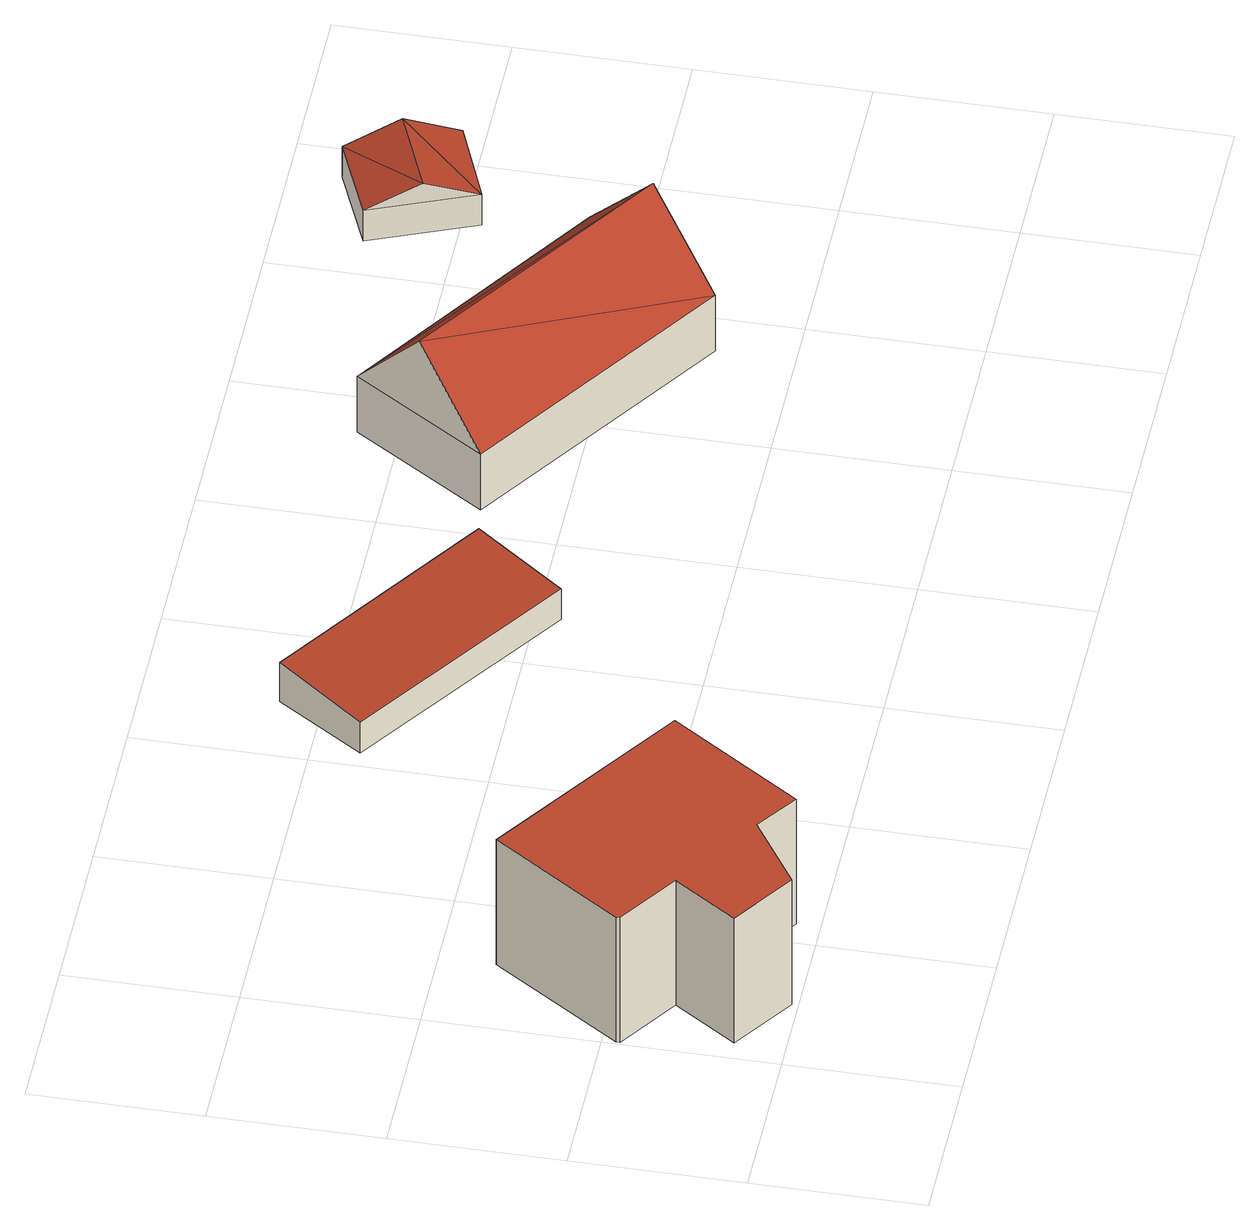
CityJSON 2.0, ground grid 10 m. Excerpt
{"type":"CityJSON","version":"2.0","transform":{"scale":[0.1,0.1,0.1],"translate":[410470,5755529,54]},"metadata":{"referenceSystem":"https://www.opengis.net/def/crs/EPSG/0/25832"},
"CityObjects":{
"building1":{"type":"Building","attributes":{"Gemeindeschluessel":"05515000","Geometrietyp2DReferenz":"3000","function":"31001_1000","roofType":"9999","measuredHeight":9},"address":[{"country":"Germany","locality":"Münster","thoroughfareNumber":"173","thoroughfareName":"Münsterstraße"}],"geometry":[{"type":"Solid","lod":"2","boundaries":[[[[0,1,2,3,4,5,6,7,8]],[[6,9,10,7]],[[5,11,9,6]],[[4,12,11,5]],[[3,13,12,4]],[[2,14,13,3]],[[1,15,14,2]],[[0,16,15,1]],[[8,17,16,0]],[[7,10,17,8]],[[9,11,12,13,14,15,16,17,10]]]],"semantics":{"surfaces":[{"type":"RoofSurface"},{"type":"WallSurface"},{"type":"GroundSurface"}],"values":[[0,1,1,1,1,1,1,1,1,1,2]]}}]},
"building2":{"type":"Building","attributes":{"Gemeindeschluessel":"05515000","Geometrietyp2DReferenz":"3000","function":"31001_2460","roofType":"2100","measuredHeight":2.81},"geometry":[{"type":"Solid","lod":"2","boundaries":[[[[18,19,20,21]],[[22,23,19,18]],[[24,25,23,22]],[[21,20,25,24]],[[22,18,21,24]],[[19,23,25,20]]]],"semantics":{"surfaces":[{"type":"WallSurface"},{"type":"RoofSurface"},{"type":"GroundSurface"}],"values":[[0,0,0,0,1,2]]}}]},
"building3":{"type":"Building","attributes":{"Gemeindeschluessel":"05515000","Geometrietyp2DReferenz":"3000","function":"31001_1000","roofType":"3100","measuredHeight":9.38},"address":[{"country":"Germany","locality":"Münster","thoroughfareNumber":"40","thoroughfareName":"Auf der Laer"}],"geometry":[{"type":"Solid","lod":"2","boundaries":[[[[26,27,28,29]],[[30,31,27,26]],[[32,33,31,30]],[[29,28,33,32]],[[26,34,30]],[[32,35,29]],[[29,35,34]],[[34,26,29]],[[35,32,30]],[[30,34,35]],[[27,31,33,28]]]],"semantics":{"surfaces":[{"type":"WallSurface"},{"type":"RoofSurface"},{"type":"GroundSurface"}],"values":[[0,0,0,0,0,0,1,1,1,1,2]]}}]},
"building4":{"type":"Building","attributes":{"Gemeindeschluessel":"05515000","Geometrietyp2DReferenz":"3000","function":"31001_1310","roofType":"3100","measuredHeight":3.6},"geometry":[{"type":"Solid","lod":"2","boundaries":[[[[36,37,38,39]],[[40,41,37,36]],[[42,43,41,40]],[[39,38,43,42]],[[36,44,40]],[[42,45,39]],[[36,39,45]],[[45,44,36]],[[44,45,42]],[[42,40,44]],[[37,41,43,38]]]],"semantics":{"surfaces":[{"type":"WallSurface"},{"type":"RoofSurface"},{"type":"GroundSurface"}],"values":[[0,0,0,0,0,0,1,1,1,1,2]]}}]}
},
"vertices":[
[38,66,99],[13,29,99],[50,4,99],[91,31,99],[116,14,99],[168,91,99],[53,168,99],[2,92,99],[2,90,99],[53,168,9],[2,92,9],[168,91,9],[116,14,9],[91,31,9],[50,4,9],[13,29,9],[38,66,9],[2,90,9],
[339,186,32],[339,186,10],[373,238,10],[373,238,38],[210,273,32],[210,273,10],[244,324,38],[244,324,10],
[421,246,49],[421,246,9],[574,145,9],[574,145,49],[472,324,49],[472,324,9],[625,224,49],[625,224,9],[447,285,102],[599,184,102],
[653,289,31],[653,289,9],[703,309,9],[703,309,31],[628,350,31],[628,350,9],[678,371,31],[678,371,9],[640,319,45],[691,340,45]
]}
